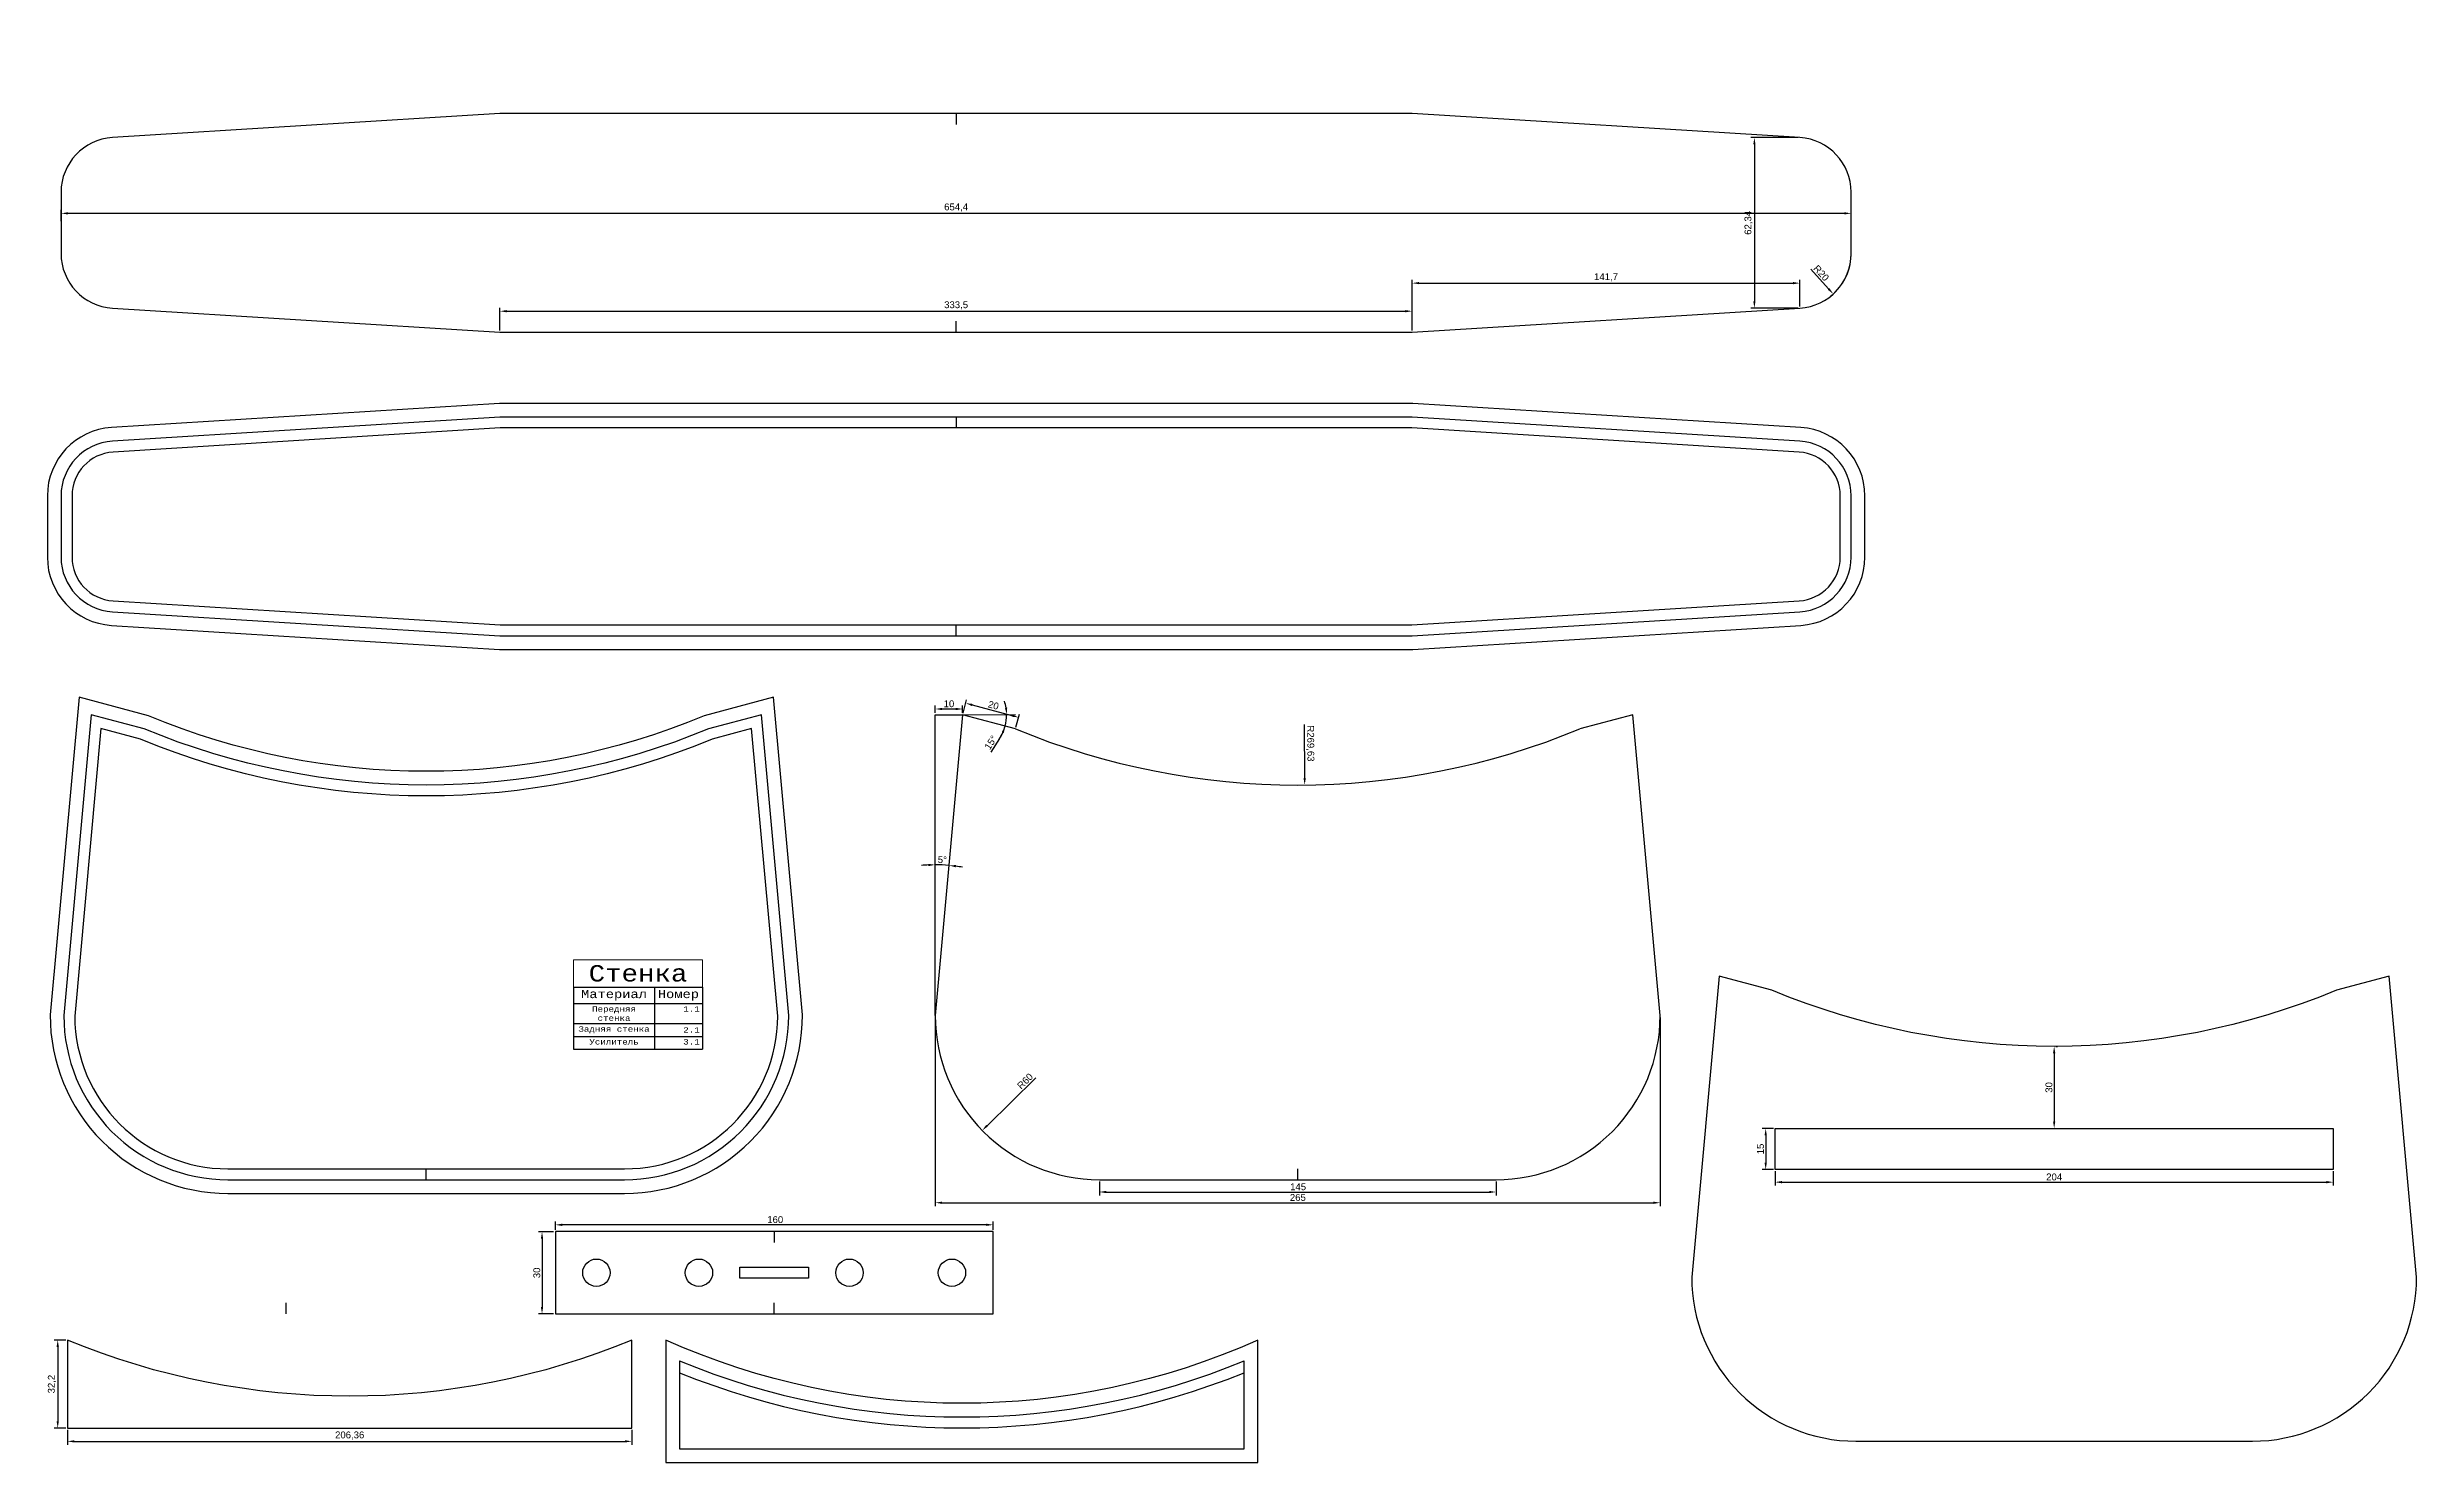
# Model space of a CAD drawing. Header units: millimetres. Extents: x 2710 to 5600, y -196 to 4653.
# Drawn here: x 4733 to 5600, y 3085 to 3602 of the extents above; entities that cross this region are included whole.
import ezdxf

# ---------------------------------------------------------------- set-up
doc = ezdxf.new("R2010")
doc.units = ezdxf.units.MM
doc.layers.add('Размеры', color=7, linetype='Continuous', true_color=0x8e443d)
doc.styles.get("Standard").update_dxf_attribs({"font": 'arial.ttf'})
doc.styles.add('спецификация', font='isocteur.ttf')
doc.dimstyles.new('ISO-25', dxfattribs={"dimtxt": 2.5, "dimasz": 2.5, "dimexe": 1.25, "dimexo": 0.625, "dimtad": 1, "dimtxsty": 'Standard', "dimcen": 2.5, "dimadec": 0, "dimazin": 0, "dimtfac": 1, "dimtmove": 0, "dimatfit": 3, "dimfxl": 1, "dimarcsym": 0})

# ---------------------------------------------------------------- blocks, each defined once
blk = doc.blocks.new('*T2')
at = {"color": 254, "linetype": 'ByBlock', "lineweight": -2, "transparency": 16777216}
for p, q in [((0, -10), (47.09, -10)), ((0, -10), (0, -16)), ((29.55, -10), (29.55, -16)), ((47.09, -10), (47.09, -16))]:
    blk.add_line(p, q, dxfattribs=at)
at = {"color": 254, "linetype": 'ByBlock', "lineweight": -2, "true_color": 0xced3dc, "transparency": 16777216}
for p, q in [((0, -16), (47.09, -16)), ((0, -16), (0, -32.67)), ((29.55, -16), (29.55, -32.67)), ((47.09, -16), (47.09, -32.67)), ((0, -23.33), (47.09, -23.33)), ((0, -28), (47.09, -28)), ((0, -32.67), (47.09, -32.67))]:
    blk.add_line(p, q, dxfattribs=at)
at = {"layer": 'Defpoints', "color": 8, "linetype": 'ByBlock', "lineweight": 0, "transparency": 16777216}
for p, q in [((0, 0), (47.09, 0)), ((0, 0), (0, -10)), ((47.09, 0), (47.09, -10))]:
    blk.add_line(p, q, dxfattribs=at)
at = {"color": 151, "transparency": 16777216, "attachment_point": 5, "style": 'спецификация'}
for s, insert, char_height, width in [('Стенка', (23.55, -5), 6, 45.0923), ('Материал', (14.78, -13), 3, 27.5519), ('Номер', (38.32, -13), 3, 15.5404)]:
    blk.add_mtext(s, dxfattribs=dict(at, insert=insert, char_height=char_height, width=width))
at = {"color": 145, "transparency": 16777216, "char_height": 2, "style": 'спецификация'}
for s, insert, width, attachment_point in [('Передняя стенка', (14.78, -17), 27.5519, 2), ('1.1', (46.09, -17), 15.5404, 3), ('Задняя стенка ', (14.78, -24.33), 27.5519, 2), ('2.1', (46.09, -25.67), 15.5404, 6), ('Усилитель', (14.78, -29), 27.5519, 2), ('3.1', (46.09, -29), 15.5404, 3)]:
    blk.add_mtext(s, dxfattribs=dict(at, insert=insert, width=width, attachment_point=attachment_point))
blk = doc.blocks.new('*D3')
at = {"layer": 'Defpoints', "color": 0, "transparency": 16777216}
for p in [(5058.07, 3247.98), (5323.07, 3247.98), (5323.07, 3179.58)]:
    blk.add_point(p, dxfattribs=at)
at = {"layer": 'Размеры', "color": 0, "lineweight": -2, "transparency": 16777216}
for p, q in [((5058.07, 3247.35), (5058.07, 3178.33)), ((5323.07, 3247.35), (5323.07, 3178.33)), ((5060.57, 3179.58), (5320.57, 3179.58))]:
    blk.add_line(p, q, dxfattribs=at)
at = {"layer": 'Размеры', "color": 0, "transparency": 16777216}
for points in [[(5060.57, 3179.99), (5060.57, 3179.16), (5058.07, 3179.58)], [(5320.57, 3179.99), (5320.57, 3179.16), (5323.07, 3179.58)]]:
    blk.add_solid(points, dxfattribs=at)
at = {"layer": 'Размеры', "color": 0, "transparency": 16777216, "insert": (5190.61, 3181.48), "char_height": 2.5, "attachment_point": 5}
blk.add_mtext('265', dxfattribs=at)
blk = doc.blocks.new('*D4')
at = {"layer": 'Defpoints', "color": 0, "transparency": 16777216}
for p in [(5118.07, 3187.98), (5263.07, 3187.98), (5263.07, 3183.5)]:
    blk.add_point(p, dxfattribs=at)
at = {"layer": 'Размеры', "color": 0, "lineweight": -2, "transparency": 16777216}
for p, q in [((5118.07, 3187.35), (5118.07, 3182.25)), ((5263.07, 3187.35), (5263.07, 3182.25)), ((5120.57, 3183.5), (5260.57, 3183.5))]:
    blk.add_line(p, q, dxfattribs=at)
at = {"layer": 'Размеры', "color": 0, "transparency": 16777216}
for points in [[(5120.57, 3183.92), (5120.57, 3183.09), (5118.07, 3183.5)], [(5260.57, 3183.92), (5260.57, 3183.09), (5263.07, 3183.5)]]:
    blk.add_solid(points, dxfattribs=at)
at = {"layer": 'Размеры', "color": 0, "transparency": 16777216, "insert": (5190.71, 3185.4), "char_height": 2.5, "attachment_point": 5}
blk.add_mtext('145', dxfattribs=at)
blk = doc.blocks.new('*D5')
at = {"layer": 'Defpoints', "color": 0, "transparency": 16777216}
for p in [(5118.07, 3247.98), (5075.2, 3205.99)]:
    blk.add_point(p, dxfattribs=at)
at = {"layer": 'Размеры', "color": 0, "lineweight": -2, "transparency": 16777216}
blk.add_line((5094.8, 3225.19), (5076.99, 3207.74), dxfattribs=at)
at = {"layer": 'Размеры', "color": 0, "transparency": 16777216}
blk.add_solid([(5076.7, 3208.04), (5077.28, 3207.44), (5075.2, 3205.99)], dxfattribs=at)
at = {"layer": 'Размеры', "color": 0, "transparency": 16777216, "insert": (5090.9, 3224.03), "char_height": 2.5, "attachment_point": 5, "rotation": 44.40809}
blk.add_mtext('R60', dxfattribs=at)
blk = doc.blocks.new('*D6')
at = {"layer": 'Defpoints', "color": 0, "transparency": 16777216}
for p in [(5058.07, 3357.98), (5068.07, 3357.98), (5061.4, 3303), (5058.07, 3247.98), (5058.07, 3247.98)]:
    blk.add_point(p, dxfattribs=at)
at = {"layer": 'Размеры', "color": 0, "lineweight": -2, "transparency": 16777216}
for start, end in [(92.59869, 95.19737), (84.80557, 90), (79.6082, 82.20689)]:
    blk.add_arc((5058.07, 3247.98), 55.12, start, end, dxfattribs=at)
at = {"layer": 'Размеры', "color": 0, "transparency": 16777216}
for points in [[(5055.56, 3303.46), (5055.58, 3302.63), (5058.07, 3303.1)], [(5065.5, 3302.18), (5065.59, 3303.01), (5063.06, 3302.88)]]:
    blk.add_solid(points, dxfattribs=at)
at = {"layer": 'Размеры', "color": 0, "transparency": 16777216, "insert": (5060.65, 3304.94), "char_height": 2.5, "attachment_point": 5, "rotation": 357.40279}
blk.add_mtext('5°', dxfattribs=at)
blk = doc.blocks.new('*D7')
at = {"layer": 'Defpoints', "color": 0, "transparency": 16777216}
for p in [(5058.07, 3357.98), (5068.07, 3360.06), (5068.07, 3357.98)]:
    blk.add_point(p, dxfattribs=at)
at = {"layer": 'Размеры', "color": 0, "lineweight": -2, "transparency": 16777216}
for p, q in [((5058.07, 3358.6), (5058.07, 3361.31)), ((5068.07, 3358.6), (5068.07, 3361.31)), ((5060.57, 3360.06), (5065.57, 3360.06))]:
    blk.add_line(p, q, dxfattribs=at)
at = {"layer": 'Размеры', "color": 0, "transparency": 16777216}
for points in [[(5060.57, 3360.48), (5060.57, 3359.64), (5058.07, 3360.06)], [(5065.57, 3360.48), (5065.57, 3359.64), (5068.07, 3360.06)]]:
    blk.add_solid(points, dxfattribs=at)
at = {"layer": 'Размеры', "color": 0, "transparency": 16777216, "insert": (5063.07, 3361.96), "char_height": 2.5, "attachment_point": 5}
blk.add_mtext('10', dxfattribs=at)
blk = doc.blocks.new('*D8')
at = {"layer": 'Defpoints', "color": 0, "transparency": 16777216}
for p in [(5068.07, 3357.98), (5087.39, 3352.8), (5088.51, 3357)]:
    blk.add_point(p, dxfattribs=at)
at = {"layer": 'Размеры', "color": 0, "lineweight": -2, "transparency": 16777216}
for p, q in [((5068.23, 3358.58), (5069.52, 3363.38)), ((5071.61, 3361.53), (5086.1, 3357.64)), ((5087.55, 3353.41), (5088.83, 3358.2))]:
    blk.add_line(p, q, dxfattribs=at)
at = {"layer": 'Размеры', "color": 0, "transparency": 16777216}
for points in [[(5071.71, 3361.93), (5071.5, 3361.12), (5069.19, 3362.17)], [(5086.2, 3358.05), (5085.99, 3357.24), (5088.51, 3357)]]:
    blk.add_solid(points, dxfattribs=at)
at = {"layer": 'Размеры', "color": 0, "transparency": 16777216, "insert": (5079.34, 3361.42), "char_height": 2.5, "attachment_point": 5, "rotation": 345}
blk.add_mtext('20', dxfattribs=at)
blk = doc.blocks.new('*D9')
at = {"layer": 'Defpoints', "color": 0, "transparency": 16777216}
for p in [(5068.07, 3357.98), (5068.07, 3357.98), (5084.09, 3356.59), (5087.39, 3358.01), (5087.39, 3352.8)]:
    blk.add_point(p, dxfattribs=at)
at = {"layer": 'Размеры', "color": 0, "lineweight": -2, "transparency": 16777216}
blk.add_line((5081.57, 3349.25), (5078.36, 3344.28), dxfattribs=at)
for start, end in [(9.00899, 17.92474), (327.11395, 345), (345, 0.09324), (327.1685, 336.08425)]:
    blk.add_arc((5068.07, 3357.98), 16.08, start, end, dxfattribs=at)
at = {"layer": 'Размеры', "color": 0, "transparency": 16777216}
for points in [[(5084.37, 3360.53), (5083.54, 3360.46), (5084.15, 3358)], [(5082.38, 3351.6), (5083.16, 3351.32), (5083.6, 3353.82)]]:
    blk.add_solid(points, dxfattribs=at)
at = {"layer": 'Размеры', "color": 0, "transparency": 16777216, "insert": (5078.37, 3347.79), "char_height": 2.5, "attachment_point": 5, "rotation": 57.11395}
blk.add_mtext('15°', dxfattribs=at)
blk = doc.blocks.new('*D11')
at = {"layer": 'Defpoints', "color": 0, "transparency": 16777216}
for p in [(4919.18, 3168.94), (4914.31, 3138.94), (4919.18, 3138.94)]:
    blk.add_point(p, dxfattribs=at)
at = {"layer": 'Размеры', "color": 0, "lineweight": -2, "transparency": 16777216}
for p, q in [((4918.55, 3168.94), (4913.06, 3168.94)), ((4914.31, 3166.44), (4914.31, 3141.44)), ((4918.55, 3138.94), (4913.06, 3138.94))]:
    blk.add_line(p, q, dxfattribs=at)
at = {"layer": 'Размеры', "color": 0, "transparency": 16777216}
for points in [[(4913.89, 3166.44), (4914.72, 3166.44), (4914.31, 3168.94)], [(4913.89, 3141.44), (4914.72, 3141.44), (4914.31, 3138.94)]]:
    blk.add_solid(points, dxfattribs=at)
at = {"layer": 'Размеры', "color": 0, "transparency": 16777216, "insert": (4912.41, 3153.94), "char_height": 2.5, "attachment_point": 5, "rotation": 90}
blk.add_mtext('30', dxfattribs=at)
blk = doc.blocks.new('*D10')
at = {"layer": 'Defpoints', "color": 0, "transparency": 16777216}
for p in [(4919.18, 3171.51), (4919.18, 3169.07), (5079.18, 3169.07)]:
    blk.add_point(p, dxfattribs=at)
at = {"layer": 'Размеры', "color": 0, "lineweight": -2, "transparency": 16777216}
for p, q in [((4919.18, 3169.69), (4919.18, 3172.76)), ((5076.68, 3171.51), (4921.68, 3171.51)), ((5079.18, 3169.69), (5079.18, 3172.76))]:
    blk.add_line(p, q, dxfattribs=at)
at = {"layer": 'Размеры', "color": 0, "transparency": 16777216}
for points in [[(4921.68, 3171.93), (4921.68, 3171.09), (4919.18, 3171.51)], [(5076.68, 3171.93), (5076.68, 3171.09), (5079.18, 3171.51)]]:
    blk.add_solid(points, dxfattribs=at)
at = {"layer": 'Размеры', "color": 0, "transparency": 16777216, "insert": (4999.56, 3173.41), "char_height": 2.5, "attachment_point": 5}
blk.add_mtext('160', dxfattribs=at)
blk = doc.blocks.new('*D12')
at = {"layer": 'Defpoints', "color": 0, "transparency": 16777216}
for p in [(4740.82, 3097.18), (4947.18, 3097.18), (4947.18, 3092.35)]:
    blk.add_point(p, dxfattribs=at)
at = {"layer": 'Размеры', "color": 0, "lineweight": -2, "transparency": 16777216}
for p, q in [((4740.82, 3096.56), (4740.82, 3091.1)), ((4743.32, 3092.35), (4944.68, 3092.35)), ((4947.18, 3096.56), (4947.18, 3091.1))]:
    blk.add_line(p, q, dxfattribs=at)
at = {"layer": 'Размеры', "color": 0, "transparency": 16777216}
for points in [[(4743.32, 3092.77), (4743.32, 3091.94), (4740.82, 3092.35)], [(4944.68, 3092.77), (4944.68, 3091.94), (4947.18, 3092.35)]]:
    blk.add_solid(points, dxfattribs=at)
at = {"layer": 'Размеры', "color": 0, "transparency": 16777216, "insert": (4844, 3094.48), "char_height": 2.5, "attachment_point": 5}
blk.add_mtext('206,36', dxfattribs=at)
blk = doc.blocks.new('*D13')
at = {"layer": 'Defpoints', "color": 0, "transparency": 16777216}
for p in [(4740.82, 3129.38), (4737.26, 3097.18), (4740.82, 3097.18)]:
    blk.add_point(p, dxfattribs=at)
at = {"layer": 'Размеры', "color": 0, "lineweight": -2, "transparency": 16777216}
for p, q in [((4740.19, 3129.38), (4736.01, 3129.38)), ((4737.26, 3126.88), (4737.26, 3099.68)), ((4740.19, 3097.18), (4736.01, 3097.18))]:
    blk.add_line(p, q, dxfattribs=at)
at = {"layer": 'Размеры', "color": 0, "transparency": 16777216}
for points in [[(4736.85, 3126.88), (4737.68, 3126.88), (4737.26, 3129.38)], [(4736.85, 3099.68), (4737.68, 3099.68), (4737.26, 3097.18)]]:
    blk.add_solid(points, dxfattribs=at)
at = {"layer": 'Размеры', "color": 0, "transparency": 16777216, "insert": (4735.14, 3113.28), "char_height": 2.5, "attachment_point": 5, "rotation": 90}
blk.add_mtext('32,2', dxfattribs=at)
blk = doc.blocks.new('*D14')
at = {"layer": 'Defpoints', "color": 0, "transparency": 16777216}
for p in [(5365.1, 3206.73), (5361.65, 3191.73), (5365.1, 3191.73)]:
    blk.add_point(p, dxfattribs=at)
at = {"layer": 'Размеры', "color": 0, "lineweight": -2, "transparency": 16777216}
for p, q in [((5364.47, 3206.73), (5360.4, 3206.73)), ((5361.65, 3204.23), (5361.65, 3194.23)), ((5364.47, 3191.73), (5360.4, 3191.73))]:
    blk.add_line(p, q, dxfattribs=at)
at = {"layer": 'Размеры', "color": 0, "transparency": 16777216}
for points in [[(5361.23, 3204.23), (5362.06, 3204.23), (5361.65, 3206.73)], [(5361.23, 3194.23), (5362.06, 3194.23), (5361.65, 3191.73)]]:
    blk.add_solid(points, dxfattribs=at)
at = {"layer": 'Размеры', "color": 0, "transparency": 16777216, "insert": (5359.74, 3199.23), "char_height": 2.5, "attachment_point": 5, "rotation": 90}
blk.add_mtext('15', dxfattribs=at)
blk = doc.blocks.new('*D15')
at = {"layer": 'Defpoints', "color": 0, "transparency": 16777216}
for p in [(5365.1, 3191.73), (5569.1, 3191.73), (5569.1, 3187.1)]:
    blk.add_point(p, dxfattribs=at)
at = {"layer": 'Размеры', "color": 0, "lineweight": -2, "transparency": 16777216}
for p, q in [((5365.1, 3191.1), (5365.1, 3185.85)), ((5569.1, 3191.1), (5569.1, 3185.85)), ((5367.6, 3187.1), (5566.6, 3187.1))]:
    blk.add_line(p, q, dxfattribs=at)
at = {"layer": 'Размеры', "color": 0, "transparency": 16777216}
for points in [[(5367.6, 3187.52), (5367.6, 3186.68), (5365.1, 3187.1)], [(5566.6, 3187.52), (5566.6, 3186.68), (5569.1, 3187.1)]]:
    blk.add_solid(points, dxfattribs=at)
at = {"layer": 'Размеры', "color": 0, "transparency": 16777216, "insert": (5467.1, 3189), "char_height": 2.5, "attachment_point": 5}
blk.add_mtext('204', dxfattribs=at)
blk = doc.blocks.new('*D16')
at = {"layer": 'Defpoints', "color": 0, "transparency": 16777216}
for p in [(5467.1, 3236.73), (5467.1, 3206.73), (5467.1, 3206.73)]:
    blk.add_point(p, dxfattribs=at)
at = {"layer": 'Размеры', "color": 0, "lineweight": -2, "transparency": 16777216}
for p, q in [((5467.1, 3234.23), (5467.1, 3209.23)), ((5467.72, 3236.73), (5468.35, 3236.73)), ((5467.72, 3206.73), (5468.35, 3206.73))]:
    blk.add_line(p, q, dxfattribs=at)
at = {"layer": 'Размеры', "color": 0, "transparency": 16777216}
for points in [[(5466.68, 3234.23), (5467.51, 3234.23), (5467.1, 3236.73)], [(5466.68, 3209.23), (5467.51, 3209.23), (5467.1, 3206.73)]]:
    blk.add_solid(points, dxfattribs=at)
at = {"layer": 'Размеры', "color": 0, "transparency": 16777216, "insert": (5465.19, 3221.73), "char_height": 2.5, "attachment_point": 5, "rotation": 90}
blk.add_mtext('30', dxfattribs=at)
blk = doc.blocks.new('*D19')
at = {"layer": 'Defpoints', "color": 0, "transparency": 16777216}
for p in [(5232.43, 3505.47), (4898.94, 3497.77), (5232.43, 3497.77)]:
    blk.add_point(p, dxfattribs=at)
at = {"layer": 'Размеры', "color": 0, "lineweight": -2, "transparency": 16777216}
for p, q in [((4898.94, 3498.39), (4898.94, 3506.72)), ((4901.44, 3505.47), (5229.93, 3505.47)), ((5232.43, 3498.39), (5232.43, 3506.72))]:
    blk.add_line(p, q, dxfattribs=at)
at = {"layer": 'Размеры', "color": 0, "transparency": 16777216}
for points in [[(4901.44, 3505.89), (4901.44, 3505.05), (4898.94, 3505.47)], [(5229.93, 3505.89), (5229.93, 3505.05), (5232.43, 3505.47)]]:
    blk.add_solid(points, dxfattribs=at)
at = {"layer": 'Размеры', "color": 0, "transparency": 16777216, "insert": (5065.69, 3507.6), "char_height": 2.5, "attachment_point": 5}
blk.add_mtext('333,5', dxfattribs=at)
blk = doc.blocks.new('*D20')
at = {"layer": 'Defpoints', "color": 0, "transparency": 16777216}
for p in [(5374.13, 3515.73), (5374.13, 3506.6), (5232.43, 3497.77)]:
    blk.add_point(p, dxfattribs=at)
at = {"layer": 'Размеры', "color": 0, "lineweight": -2, "transparency": 16777216}
for p, q in [((5232.43, 3498.39), (5232.43, 3516.98)), ((5374.13, 3507.22), (5374.13, 3516.98)), ((5234.93, 3515.73), (5371.63, 3515.73))]:
    blk.add_line(p, q, dxfattribs=at)
at = {"layer": 'Размеры', "color": 0, "transparency": 16777216}
for points in [[(5234.93, 3516.15), (5234.93, 3515.32), (5232.43, 3515.73)], [(5371.63, 3516.15), (5371.63, 3515.32), (5374.13, 3515.73)]]:
    blk.add_solid(points, dxfattribs=at)
at = {"layer": 'Размеры', "color": 0, "transparency": 16777216, "insert": (5303.28, 3517.86), "char_height": 2.5, "attachment_point": 5}
blk.add_mtext('141,7', dxfattribs=at)
blk = doc.blocks.new('*D21')
at = {"layer": 'Defpoints', "color": 0, "transparency": 16777216}
for p in [(5372.89, 3526.56), (5386.34, 3511.76)]:
    blk.add_point(p, dxfattribs=at)
at = {"layer": 'Размеры', "color": 0, "lineweight": -2, "transparency": 16777216}
blk.add_line((5378.12, 3520.8), (5384.66, 3513.61), dxfattribs=at)
blk.add_arc((5372.89, 3526.56), 20, 308.68698, 1.77576, dxfattribs=at)
at = {"layer": 'Размеры', "color": 0, "transparency": 16777216}
blk.add_solid([(5384.97, 3513.89), (5384.35, 3513.33), (5386.34, 3511.76)], dxfattribs=at)
at = {"layer": 'Размеры', "color": 0, "transparency": 16777216, "insert": (5381.96, 3519.41), "char_height": 2.5, "attachment_point": 5, "rotation": 312.26797}
blk.add_mtext('R20', dxfattribs=at)
blk = doc.blocks.new('*D22')
at = {"layer": 'Defpoints', "color": 0, "transparency": 16777216}
for p in [(5374.13, 3568.94), (5357.51, 3506.6), (5374.13, 3506.6)]:
    blk.add_point(p, dxfattribs=at)
at = {"layer": 'Размеры', "color": 0, "lineweight": -2, "transparency": 16777216}
for p, q in [((5373.51, 3568.94), (5356.26, 3568.94)), ((5357.51, 3566.44), (5357.51, 3509.1)), ((5373.51, 3506.6), (5356.26, 3506.6))]:
    blk.add_line(p, q, dxfattribs=at)
at = {"layer": 'Размеры', "color": 0, "transparency": 16777216}
for points in [[(5357.09, 3566.44), (5357.92, 3566.44), (5357.51, 3568.94)], [(5357.09, 3509.1), (5357.92, 3509.1), (5357.51, 3506.6)]]:
    blk.add_solid(points, dxfattribs=at)
at = {"layer": 'Размеры', "color": 0, "transparency": 16777216, "insert": (5355.38, 3537.77), "char_height": 2.5, "attachment_point": 5, "rotation": 90}
blk.add_mtext('62,34', dxfattribs=at)
blk = doc.blocks.new('*D23')
at = {"layer": 'Defpoints', "color": 0, "transparency": 16777216}
for p in [(4738.48, 3541.23), (4738.48, 3537.77), (5392.89, 3537.77)]:
    blk.add_point(p, dxfattribs=at)
at = {"layer": 'Размеры', "color": 0, "lineweight": -2, "transparency": 16777216}
for p, q in [((4738.48, 3538.39), (4738.48, 3542.48)), ((5392.89, 3538.39), (5392.89, 3542.48)), ((5390.39, 3541.23), (4740.98, 3541.23))]:
    blk.add_line(p, q, dxfattribs=at)
at = {"layer": 'Размеры', "color": 0, "transparency": 16777216}
for points in [[(4740.98, 3541.65), (4740.98, 3540.82), (4738.48, 3541.23)], [(5390.39, 3541.65), (5390.39, 3540.82), (5392.89, 3541.23)]]:
    blk.add_solid(points, dxfattribs=at)
at = {"layer": 'Размеры', "color": 0, "transparency": 16777216, "insert": (5065.69, 3543.36), "char_height": 2.5, "attachment_point": 5}
blk.add_mtext('654,4', dxfattribs=at)
blk = doc.blocks.new('*D24')
at = {"layer": 'Defpoints', "color": 0, "transparency": 16777216}
for p in [(5190.57, 3601.9), (5193.12, 3332.29)]:
    blk.add_point(p, dxfattribs=at)
at = {"layer": 'Размеры', "color": 0, "lineweight": -2, "transparency": 16777216}
blk.add_line((5192.91, 3354.45), (5193.1, 3334.79), dxfattribs=at)
at = {"layer": 'Размеры', "color": 0, "transparency": 16777216}
blk.add_solid([(5193.51, 3334.79), (5192.68, 3334.79), (5193.12, 3332.29)], dxfattribs=at)
at = {"layer": 'Размеры', "color": 0, "transparency": 16777216, "insert": (5195.1, 3347.46), "char_height": 2.5, "attachment_point": 5, "rotation": 270.54229}
blk.add_mtext('R269,63', dxfattribs=at)

msp = doc.modelspace()

# ---------------------------------------------------------------- linework, layer by layer
at = {"color": 183, "true_color": 0x8650ca}
for p, q in [((5065.686, 3577.767), (5065.686, 3573.767)), ((5065.686, 3497.767), (5065.686, 3501.767)), ((5065.686, 3466.779), (5065.686, 3462.779)), ((5065.686, 3386.779), (5065.686, 3390.779)), ((4871.997, 3187.978), (4871.9, 3191.977)), ((5190.567, 3187.978), (5190.589, 3191.978)), ((4999.176, 3169.066), (4999.176, 3165.066)), ((4820.818, 3138.941), (4820.818, 3142.941)), ((4999.176, 3138.941), (4999.176, 3142.941))]:
    msp.add_line(p, q, dxfattribs=at)
at = {"color": 43, "true_color": 0xebb062}
for p, q in [((5068.067, 3357.978), (5058.067, 3247.978)), ((5087.386, 3352.802), (5068.067, 3357.978)), ((5313.067, 3357.978), (5293.749, 3352.802)), ((5323.067, 3247.978), (5313.067, 3357.978)), ((4964.598, 3121.782), (4964.598, 3089.585)), ((5170.961, 3089.585), (5170.961, 3121.782)), ((4964.598, 3089.585), (5170.961, 3089.585))]:
    msp.add_line(p, q, dxfattribs=at)
at = {"color": 43}
for points in [[(4898.938, 3577.767), (4757.241, 3568.936, 0.3960984), (4738.485, 3548.974), (4738.485, 3526.559, 0.3960984), (4757.241, 3506.598), (4898.938, 3497.767), (5232.434, 3497.767), (5374.131, 3506.598, 0.3960984), (5392.887, 3526.559), (5392.887, 3548.974, 0.3960984), (5374.131, 3568.936), (5232.434, 3577.767)], [(5344.597, 3262.429), (5334.597, 3152.429, 0.4142136), (5394.597, 3092.429), (5539.597, 3092.429, 0.4142136), (5599.597, 3152.429), (5589.597, 3262.429), (5570.278, 3257.252, -0.1989124), (5363.915, 3257.252)], [(4740.818, 3129.381), (4740.818, 3097.184), (4947.181, 3097.184), (4947.181, 3129.381, -0.1989124)]]:
    msp.add_lwpolyline(points, format="xyb", close=True, dxfattribs=at)
at = {"color": 8, "true_color": 0x826a72}
for points in [[(5232.589, 3381.779), (5374.443, 3390.62, 0.3960984), (5397.887, 3415.571), (5397.887, 3437.987, 0.3960984), (5374.443, 3462.938), (5232.589, 3471.779), (4898.783, 3471.779), (4756.93, 3462.938, 0.3960984), (4733.485, 3437.987), (4733.485, 3415.571, 0.3960984), (4756.93, 3390.62), (4898.783, 3381.779)], [(4770.428, 3357.546), (4745.056, 3364.345), (4734.498, 3248.21, 0.4152563), (4799.497, 3182.978), (4944.497, 3182.978, 0.4152563), (5009.497, 3248.21), (4998.939, 3364.345), (4973.567, 3357.546, -0.1995532)], [(4959.598, 3129.381), (4959.598, 3084.585), (5175.961, 3084.585), (5175.961, 3129.381, -0.2137427)]]:
    msp.add_lwpolyline(points, format="xyb", close=True, dxfattribs=at)
at = {"color": 43, "true_color": 0xebb062}
for points in [[(5232.434, 3386.779), (5374.131, 3395.61, 0.3960984), (5392.887, 3415.571), (5392.887, 3437.987, 0.3960984), (5374.131, 3457.948), (5232.434, 3466.779), (4898.938, 3466.779), (4757.241, 3457.948, 0.3960984), (4738.485, 3437.987), (4738.485, 3415.571, 0.3960984), (4757.241, 3395.61), (4898.938, 3386.779)], [(4768.816, 3352.802), (4749.497, 3357.978), (4739.497, 3247.978, 0.4142136), (4799.497, 3187.978), (4944.497, 3187.978, 0.4142136), (5004.497, 3247.978), (4994.497, 3357.978), (4975.179, 3352.802, -0.1989124)]]:
    msp.add_lwpolyline(points, format="xyb", close=True, dxfattribs=at)
at = {"color": 253, "true_color": 0x8cbeb2}
for points in [[(5232.309, 3390.779), (5373.883, 3399.602, 0.3960984), (5388.887, 3415.571), (5388.887, 3437.987, 0.3960984), (5373.883, 3453.956), (5232.309, 3462.779), (4899.063, 3462.779), (4757.489, 3453.956, 0.3960984), (4742.485, 3437.987), (4742.485, 3415.571, 0.3960984), (4757.489, 3399.602), (4899.063, 3390.779)], [(4767.528, 3349.006), (4753.051, 3352.885), (4743.498, 3247.8, 0.4132812), (4799.497, 3191.978), (4944.497, 3191.978, 0.4132812), (5000.497, 3247.8), (4990.944, 3352.885), (4976.466, 3349.006, -0.1984126)]]:
    msp.add_lwpolyline(points, format="xyb", close=True, dxfattribs=at)
at = {"color": 43, "true_color": 0xebb062}
msp.add_lwpolyline([(5058.067, 3247.978, 0.4142136), (5118.067, 3187.978), (5263.067, 3187.978, 0.4142136), (5323.067, 3247.978)], format="xyb", dxfattribs=at)
at = {"color": 43}
msp.add_lwpolyline([(5365.097, 3206.728), (5569.097, 3206.728), (5569.097, 3191.728), (5365.097, 3191.728)], close=True, dxfattribs=at)
msp.add_lwpolyline([(5079.176, 3169.066), (4919.176, 3169.066), (4919.176, 3138.941), (5079.176, 3138.941), (5079.176, 3169.066)], dxfattribs=at)
at = {"color": 183, "true_color": 0x8650ca}
msp.add_lwpolyline([(4986.676, 3156.066), (4999.176, 3156.066), (5011.676, 3156.066), (5011.676, 3152.066), (4986.676, 3152.066)], close=True, dxfattribs=at)
for centre in [(4934.176, 3154.003), (4971.676, 3154.003), (5026.676, 3154.003), (5064.176, 3154.003)]:
    msp.add_circle(centre, 5, dxfattribs=at)
at = {"color": 43}
msp.add_arc((5190.567, 3601.904), 269.626, 247.5, 292.5, dxfattribs=at)
at = {"color": 43, "true_color": 0xebb062}
msp.add_arc((5067.78, 3370.884), 269.626, 247.5, 292.5, dxfattribs=at)
at = {"color": 253, "true_color": 0x8cbeb2}
msp.add_arc((5067.78, 3370.884), 273.626, 247.846504, 292.153496, dxfattribs=at)
at = {"layer": 'Размеры', "color": 17}
msp.add_line((5068.067, 3357.978), (5087.386, 3358.01), dxfattribs=at)
msp.add_lwpolyline([(5058.067, 3247.978), (5058.067, 3357.978), (5068.067, 3357.978)], dxfattribs=at)

# ---------------------------------------------------------------- block references
msp.add_blockref('*T2', (4925.852, 3268.405))

# ---------------------------------------------------------------- dimensions: what is measured, and where the dimension line sits
dim = msp.add_radius_dim(center=(5190.567, 3601.904), mpoint=(5193.119, 3332.29), dimstyle='ISO-25', dxfattribs=at)
dim.commit()
dim.dimension.update_dxf_attribs({"geometry": '*D24', "text_midpoint": (5192.976, 3347.436), "dimtype": 164})
at = {"layer": 'Размеры', "color": 17, "true_color": 0x8e443d}
dim = msp.add_linear_dim(base=(5357.507, 3506.598), p1=(5374.131, 3568.936), p2=(5374.131, 3506.598), angle=270, dimstyle='ISO-25', dxfattribs=at)
dim.commit()
dim.dimension.update_dxf_attribs({"geometry": '*D22', "text_midpoint": (5355.379, 3537.767)})
at = {"layer": 'Размеры', "color": 17}
for base, p1, p2, picture, middle in [((4738.485, 3541.232), (5392.887, 3537.767), (4738.485, 3537.767), '*D23', (5065.686, 3543.359)), ((5569.097, 3187.099), (5365.097, 3191.728), (5569.097, 3191.728), '*D15', (5467.097, 3189)), ((4947.181, 3092.352), (4740.818, 3097.184), (4947.181, 3097.184), '*D12', (4843.999, 3094.48))]:
    dim = msp.add_linear_dim(base=base, p1=p1, p2=p2, dimstyle='ISO-25', dxfattribs=at)
    dim.commit()
    dim.dimension.update_dxf_attribs({"geometry": picture, "text_midpoint": middle})
at = {"layer": 'Размеры', "color": 17, "true_color": 0x8e443d}
for center, mpoint, picture, middle in [((5372.887, 3526.559), (5386.339, 3511.759), '*D21', (5380.55, 3518.129)), ((5118.067, 3247.978), (5075.205, 3205.992), '*D5', (5092.228, 3222.667))]:
    dim = msp.add_radius_dim(center=center, mpoint=mpoint, dimstyle='ISO-25', dxfattribs=at)
    dim.commit()
    dim.dimension.update_dxf_attribs({"geometry": picture, "text_midpoint": middle, "dimtype": 164})
for base, p1, p2, picture, middle in [((5374.131, 3515.732), (5232.434, 3497.767), (5374.131, 3506.598), '*D20', (5303.283, 3517.859)), ((5232.434, 3505.469), (4898.938, 3497.767), (5232.434, 3497.767), '*D19', (5065.686, 3507.597)), ((5068.067, 3360.059), (5058.067, 3357.978), (5068.067, 3357.978), '*D7', (5063.067, 3361.96))]:
    dim = msp.add_linear_dim(base=base, p1=p1, p2=p2, dimstyle='ISO-25', dxfattribs=at)
    dim.commit()
    dim.dimension.update_dxf_attribs({"geometry": picture, "text_midpoint": middle})
at = {"layer": 'Размеры', "color": 17}
dim = msp.add_aligned_dim(p1=(5068.067, 3357.978), p2=(5087.386, 3352.802), distance=4.343, dimstyle='ISO-25', dxfattribs=at)
dim.commit()
dim.dimension.update_dxf_attribs({"geometry": '*D8', "text_midpoint": (5079.343, 3361.422)})
for base, line1, line2, picture, middle in [((5084.09, 3356.594), ((5087.386, 3352.802), (5068.067, 3357.978)), ((5068.067, 3357.978), (5087.386, 3358.01)), '*D9', (5078.369, 3347.793)), ((5061.397, 3303.002), ((5068.067, 3357.978), (5058.067, 3247.978)), ((5058.067, 3247.978), (5058.067, 3357.978)), '*D6', (5060.651, 3304.941))]:
    dim = msp.add_angular_dim_2l(base=base, line1=line1, line2=line2, dimstyle='ISO-25', dxfattribs=at)
    dim.commit()
    dim.dimension.update_dxf_attribs({"geometry": picture, "text_midpoint": middle})
at = {"layer": 'Размеры', "color": 17, "true_color": 0x8e443d}
for base, p1, p2, picture, middle in [((5323.067, 3179.577), (5058.067, 3247.978), (5323.067, 3247.978), '*D3', (5190.615, 3179.577)), ((5263.067, 3183.503), (5118.067, 3187.978), (5263.067, 3187.978), '*D4', (5190.712, 3183.503))]:
    dim = msp.add_linear_dim(base=base, p1=p1, p2=p2, dimstyle='ISO-25', dxfattribs=at)
    dim.commit()
    dim.dimension.update_dxf_attribs({"geometry": picture, "text_midpoint": middle, "dimtype": 160})
at = {"layer": 'Размеры', "color": 17}
for base, p1, p2, picture, middle in [((5467.097, 3206.728), (5467.097, 3236.728), (5467.097, 3206.728), '*D16', (5465.194, 3221.728)), ((5361.645, 3191.728), (5365.097, 3206.728), (5365.097, 3191.728), '*D14', (5359.744, 3199.228)), ((4737.265, 3097.184), (4740.818, 3129.381), (4740.818, 3097.184), '*D13', (4735.137, 3113.282))]:
    dim = msp.add_linear_dim(base=base, p1=p1, p2=p2, angle=90, dimstyle='ISO-25', dxfattribs=at)
    dim.commit()
    dim.dimension.update_dxf_attribs({"geometry": picture, "text_midpoint": middle})
dim = msp.add_linear_dim(base=(4919.176, 3171.512), p1=(5079.176, 3169.066), p2=(4919.176, 3169.066), dimstyle='ISO-25', dxfattribs=at)
dim.commit()
dim.dimension.update_dxf_attribs({"geometry": '*D10', "text_midpoint": (4999.564, 3171.512), "dimtype": 160})
dim = msp.add_linear_dim(base=(4914.3083, 3138.9407), p1=(4919.1757, 3168.9359), p2=(4919.1757, 3138.9407), angle=270, dimstyle='ISO-25', dxfattribs=at)
dim.commit()
dim.dimension.update_dxf_attribs({"geometry": '*D11', "text_midpoint": (4914.3083, 3153.9383), "dimtype": 160})

doc.saveas('drawing.dxf')
